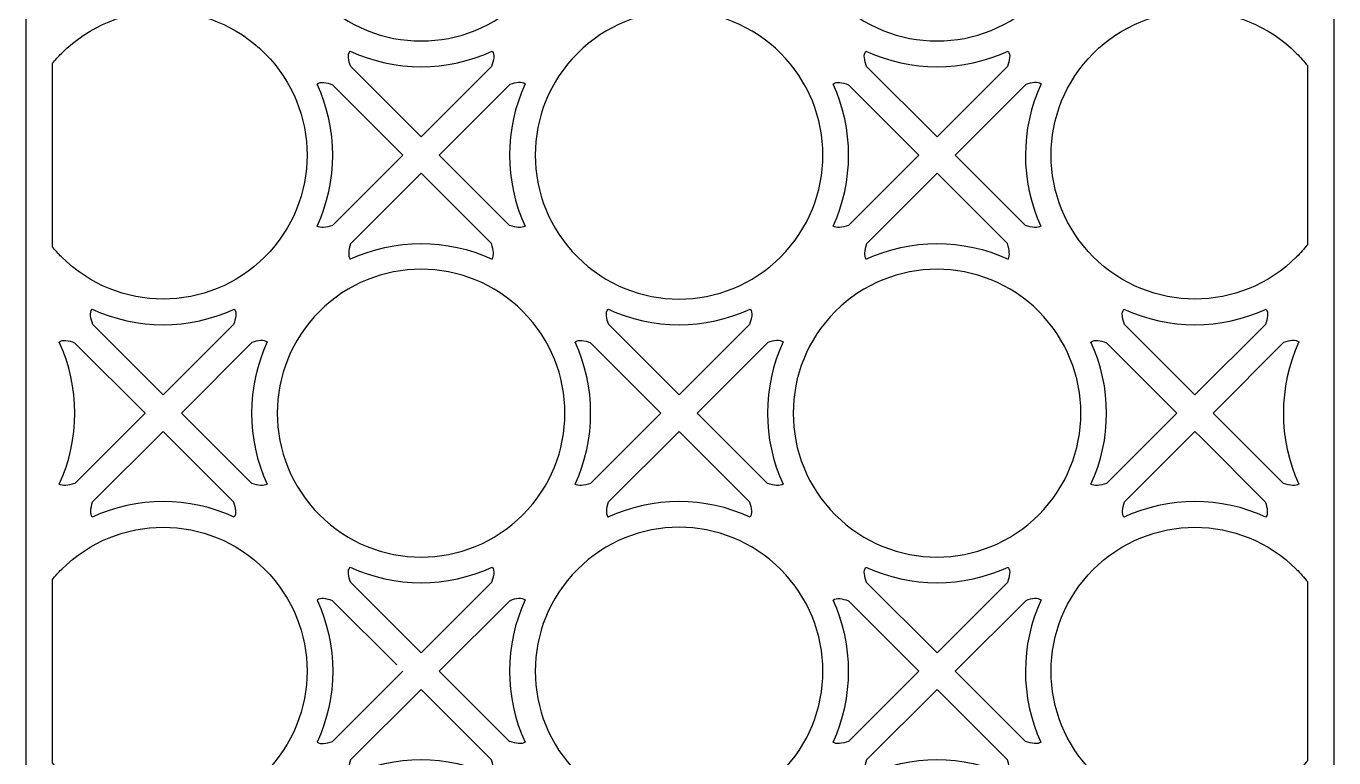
# Model space of a CAD drawing. Header units: centimetres. Extents: x -20 to -13.5, y -6.6 to 6.9.
# Drawn here: x -19.98 to -13.53, y -3.47 to 0.14 of the extents above; entities that cross this region are included whole.
import ezdxf

# ---------------------------------------------------------------- set-up
doc = ezdxf.new("R2010")
doc.units = ezdxf.units.CM
doc.header["$MEASUREMENT"] = 0
doc.layers.add('layer 1', color=7, linetype='Continuous')

msp = doc.modelspace()

# ---------------------------------------------------------------- linework, layer by layer
at = {"layer": 'layer 1', "color": 250, "lineweight": 30}
for points, knots in [([(-13.53018, -6.61448), (-13.53018, -6.61448), (-13.53018, -6.56891), (-13.53018, -6.56891), (-13.53018, -6.56891), (-13.53018, -6.56891), (-13.53018, -6.48463), (-13.53018, -6.48463), (-13.53018, -6.48463), (-13.53018, -6.48463), (-13.53018, 6.72682), (-13.53018, 6.72682), (-13.53018, 6.72682), (-13.53018, 6.72682), (-13.53018, 6.81765), (-13.53018, 6.81765), (-13.53018, 6.81765), (-13.53018, 6.81765), (-13.53018, 6.85667), (-13.53018, 6.85667), (-13.53018, 6.85667), (-13.53018, 6.85667), (-19.8533, 6.85667), (-19.8533, 6.85667), (-19.8533, 6.85667), (-19.8533, 6.85667), (-19.88625, 6.85667), (-19.88625, 6.85667), (-19.88625, 6.85667), (-19.88625, 6.85667), (-19.98315, 6.85667), (-19.98315, 6.85667), (-19.98315, 6.85667), (-19.98315, 6.85667), (-19.98315, -6.48463), (-19.98315, -6.48463), (-19.98315, -6.48463), (-19.98315, -6.48463), (-19.98315, -6.51149), (-19.98315, -6.51149), (-19.98315, -6.51149), (-19.98315, -6.51149), (-19.98315, -6.61448), (-19.98315, -6.61448), (-19.98315, -6.61448), (-19.98315, -6.61448), (-13.53018, -6.61448), (-13.53018, -6.61448)], [0, 0, 0, 0, 0.0769231, 0.0769231, 0.0769231, 0.0769231, 0.1538462, 0.1538462, 0.1538462, 0.1538462, 0.2307692, 0.2307692, 0.2307692, 0.2307692, 0.3076923, 0.3076923, 0.3076923, 0.3076923, 0.3846154, 0.3846154, 0.3846154, 0.3846154, 0.4615385, 0.4615385, 0.4615385, 0.4615385, 0.5384615, 0.5384615, 0.5384615, 0.5384615, 0.6153846, 0.6153846, 0.6153846, 0.6153846, 0.6923077, 0.6923077, 0.6923077, 0.6923077, 0.7692308, 0.7692308, 0.7692308, 0.7692308, 0.8461538, 0.8461538, 0.8461538, 0.8461538, 1, 1, 1, 1]), ([(-18.53594, 1.27706), (-18.2588, 1.5542), (-17.8093, 1.5542), (-17.53218, 1.27706), (-17.53218, 1.27706), (-17.25504, 0.99994), (-17.25504, 0.55044), (-17.53218, 0.27332), (-17.53218, 0.27332), (-17.8093, -0.00382), (-18.2588, -0.00382), (-18.53594, 0.27332), (-18.53594, 0.27332), (-18.81306, 0.55044), (-18.81306, 0.99994), (-18.53594, 1.27706)], [0, 0, 0, 0, 0.2, 0.2, 0.2, 0.2, 0.4, 0.4, 0.4, 0.4, 0.6, 0.6, 0.6, 0.6, 1, 1, 1, 1]), ([(-15.99025, 1.27706), (-15.71311, 1.5542), (-15.26361, 1.5542), (-14.98649, 1.27706), (-14.98649, 1.27706), (-14.70937, 0.99994), (-14.70937, 0.55044), (-14.98649, 0.27332), (-14.98649, 0.27332), (-15.26361, -0.00382), (-15.71311, -0.00382), (-15.99025, 0.27332), (-15.99025, 0.27332), (-16.26737, 0.55044), (-16.26737, 0.99994), (-15.99025, 1.27706)], [0, 0, 0, 0, 0.2, 0.2, 0.2, 0.2, 0.4, 0.4, 0.4, 0.4, 0.6, 0.6, 0.6, 0.6, 1, 1, 1, 1]), ([(-19.8533, -0.95063), (-19.83934, -0.96744), (-19.82452, -0.98377), (-19.80877, -0.99953), (-19.80877, -0.99953), (-19.53165, -1.27666), (-19.08215, -1.27666), (-18.80502, -0.99953), (-18.80502, -0.99953), (-18.52789, -0.7224), (-18.52789, -0.2729), (-18.80502, 0.00423), (-18.80502, 0.00423), (-19.08215, 0.28137), (-19.53165, 0.28137), (-19.80877, 0.00423), (-19.80877, 0.00423), (-19.82452, -0.01153), (-19.83934, -0.02787), (-19.8533, -0.04468), (-19.8533, -0.04468), (-19.8533, -0.04468), (-19.8533, -0.95063), (-19.8533, -0.95063)], [0, 0, 0, 0, 0.1428571, 0.1428571, 0.1428571, 0.1428571, 0.2857143, 0.2857143, 0.2857143, 0.2857143, 0.4285714, 0.4285714, 0.4285714, 0.4285714, 0.5714286, 0.5714286, 0.5714286, 0.5714286, 0.7142857, 0.7142857, 0.7142857, 0.7142857, 1, 1, 1, 1]), ([(-17.26308, 0.00423), (-16.98596, 0.28137), (-16.53646, 0.28137), (-16.25932, 0.00423), (-16.25932, 0.00423), (-15.9822, -0.2729), (-15.9822, -0.7224), (-16.25932, -0.99953), (-16.25932, -0.99953), (-16.53646, -1.27666), (-16.98596, -1.27666), (-17.26308, -0.99953), (-17.26308, -0.99953), (-17.54023, -0.7224), (-17.54023, -0.2729), (-17.26308, 0.00423)], [0, 0, 0, 0, 0.2, 0.2, 0.2, 0.2, 0.4, 0.4, 0.4, 0.4, 0.6, 0.6, 0.6, 0.6, 1, 1, 1, 1]), ([(-13.66003, -0.05585), (-13.67658, -0.03508), (-13.69442, -0.015), (-13.71365, 0.00423), (-13.71365, 0.00423), (-13.99078, 0.28137), (-14.44027, 0.28137), (-14.71742, 0.00423), (-14.71742, 0.00423), (-14.99453, -0.2729), (-14.99453, -0.7224), (-14.71742, -0.99953), (-14.71742, -0.99953), (-14.44027, -1.27666), (-13.99078, -1.27666), (-13.71365, -0.99953), (-13.71365, -0.99953), (-13.69442, -0.9803), (-13.67658, -0.96023), (-13.66003, -0.93946), (-13.66003, -0.93946), (-13.66003, -0.93946), (-13.66003, -0.05585), (-13.66003, -0.05585)], [0, 0, 0, 0, 0.1428571, 0.1428571, 0.1428571, 0.1428571, 0.2857143, 0.2857143, 0.2857143, 0.2857143, 0.4285714, 0.4285714, 0.4285714, 0.4285714, 0.5714286, 0.5714286, 0.5714286, 0.5714286, 0.7142857, 0.7142857, 0.7142857, 0.7142857, 1, 1, 1, 1]), ([(-18.03405, -0.40795), (-18.03405, -0.40795), (-17.68676, -0.06067), (-17.68676, -0.06067), (-17.68676, -0.06067), (-17.67618, -0.03058), (-17.66899, -0.00221), (-17.68346, 0.01538), (-17.68346, 0.01538), (-17.90532, -0.08694), (-18.16283, -0.08695), (-18.38469, 0.01537), (-18.38469, 0.01537), (-18.3991, -0.00221), (-18.39201, -0.03052), (-18.38145, -0.06056), (-18.38145, -0.06056), (-18.38145, -0.06056), (-18.03405, -0.40795), (-18.03405, -0.40795)], [0, 0, 0, 0, 0.1666667, 0.1666667, 0.1666667, 0.1666667, 0.3333333, 0.3333333, 0.3333333, 0.3333333, 0.5, 0.5, 0.5, 0.5, 0.6666667, 0.6666667, 0.6666667, 0.6666667, 1, 1, 1, 1]), ([(-15.48836, -0.40795), (-15.48836, -0.40795), (-15.14108, -0.06067), (-15.14108, -0.06067), (-15.14108, -0.06067), (-15.13049, -0.03058), (-15.12332, -0.00221), (-15.13778, 0.01538), (-15.13778, 0.01538), (-15.35964, -0.08694), (-15.61716, -0.08695), (-15.839, 0.01537), (-15.839, 0.01537), (-15.85342, -0.00221), (-15.84634, -0.03052), (-15.83576, -0.06057), (-15.83576, -0.06057), (-15.83576, -0.06057), (-15.48837, -0.40795), (-15.48837, -0.40795), (-15.48837, -0.40795), (-15.48837, -0.40795), (-15.48836, -0.40795), (-15.48836, -0.40795)], [0, 0, 0, 0, 0.1428571, 0.1428571, 0.1428571, 0.1428571, 0.2857143, 0.2857143, 0.2857143, 0.2857143, 0.4285714, 0.4285714, 0.4285714, 0.4285714, 0.5714286, 0.5714286, 0.5714286, 0.5714286, 0.7142857, 0.7142857, 0.7142857, 0.7142857, 1, 1, 1, 1]), ([(-18.47077, -0.84468), (-18.47077, -0.84468), (-18.12375, -0.49766), (-18.12375, -0.49766), (-18.12375, -0.49766), (-18.12375, -0.49766), (-18.47109, -0.15032), (-18.47109, -0.15032), (-18.47109, -0.15032), (-18.50119, -0.13973), (-18.52953, -0.13258), (-18.54712, -0.14707), (-18.54712, -0.14707), (-18.44484, -0.3689), (-18.44481, -0.62632), (-18.54709, -0.84817), (-18.54709, -0.84817), (-18.53084, -0.85889), (-18.50366, -0.85545), (-18.47077, -0.84468)], [0, 0, 0, 0, 0.1666667, 0.1666667, 0.1666667, 0.1666667, 0.3333333, 0.3333333, 0.3333333, 0.3333333, 0.5, 0.5, 0.5, 0.5, 0.6666667, 0.6666667, 0.6666667, 0.6666667, 1, 1, 1, 1]), ([(-17.59491, -0.14823), (-17.59491, -0.14823), (-17.94435, -0.49766), (-17.94435, -0.49766), (-17.94435, -0.49766), (-17.94435, -0.49766), (-17.59727, -0.84474), (-17.59727, -0.84474), (-17.59727, -0.84474), (-17.56445, -0.85545), (-17.53732, -0.85888), (-17.52109, -0.84821), (-17.52109, -0.84821), (-17.6235, -0.6261), (-17.62338, -0.36834), (-17.52074, -0.14634), (-17.52074, -0.14634), (-17.5378, -0.13163), (-17.56544, -0.13801), (-17.59491, -0.14823)], [0, 0, 0, 0, 0.1666667, 0.1666667, 0.1666667, 0.1666667, 0.3333333, 0.3333333, 0.3333333, 0.3333333, 0.5, 0.5, 0.5, 0.5, 0.6666667, 0.6666667, 0.6666667, 0.6666667, 1, 1, 1, 1]), ([(-15.92508, -0.84468), (-15.92508, -0.84468), (-15.57807, -0.49766), (-15.57807, -0.49766), (-15.57807, -0.49766), (-15.57807, -0.49766), (-15.60876, -0.46696), (-15.60876, -0.46696), (-15.60876, -0.46696), (-15.60876, -0.46696), (-15.92542, -0.15032), (-15.92542, -0.15032), (-15.92542, -0.15032), (-15.95551, -0.13973), (-15.98385, -0.13258), (-16.00144, -0.14707), (-16.00144, -0.14707), (-15.89915, -0.3689), (-15.89913, -0.62632), (-16.0014, -0.84817), (-16.0014, -0.84817), (-15.98517, -0.85889), (-15.95797, -0.85545), (-15.92508, -0.84468)], [0, 0, 0, 0, 0.1428571, 0.1428571, 0.1428571, 0.1428571, 0.2857143, 0.2857143, 0.2857143, 0.2857143, 0.4285714, 0.4285714, 0.4285714, 0.4285714, 0.5714286, 0.5714286, 0.5714286, 0.5714286, 0.7142857, 0.7142857, 0.7142857, 0.7142857, 1, 1, 1, 1]), ([(-15.04923, -0.14823), (-15.04923, -0.14823), (-15.39866, -0.49766), (-15.39866, -0.49766), (-15.39866, -0.49766), (-15.39866, -0.49766), (-15.05158, -0.84474), (-15.05158, -0.84474), (-15.05158, -0.84474), (-15.01877, -0.85545), (-14.99164, -0.85887), (-14.97541, -0.84821), (-14.97541, -0.84821), (-15.07782, -0.6261), (-15.07771, -0.36834), (-14.97506, -0.14634), (-14.97506, -0.14634), (-14.99213, -0.13163), (-15.01975, -0.13801), (-15.04923, -0.14823)], [0, 0, 0, 0, 0.1666667, 0.1666667, 0.1666667, 0.1666667, 0.3333333, 0.3333333, 0.3333333, 0.3333333, 0.5, 0.5, 0.5, 0.5, 0.6666667, 0.6666667, 0.6666667, 0.6666667, 1, 1, 1, 1]), ([(-17.68704, -0.93437), (-17.67628, -0.96725), (-17.67282, -0.99441), (-17.68355, -1.01065), (-17.68355, -1.01065), (-17.90562, -0.90825), (-18.16334, -0.90836), (-18.38535, -1.01098), (-18.38535, -1.01098), (-18.38535, -1.01098), (-18.38447, -1.01011), (-18.38447, -1.01011), (-18.38447, -1.01011), (-18.39546, -0.99433), (-18.39253, -0.96778), (-18.38223, -0.93555), (-18.38223, -0.93555), (-18.38223, -0.93555), (-18.03405, -0.58736), (-18.03405, -0.58736), (-18.03405, -0.58736), (-18.03405, -0.58736), (-17.68704, -0.93437), (-17.68704, -0.93437)], [0, 0, 0, 0, 0.1428571, 0.1428571, 0.1428571, 0.1428571, 0.2857143, 0.2857143, 0.2857143, 0.2857143, 0.4285714, 0.4285714, 0.4285714, 0.4285714, 0.5714286, 0.5714286, 0.5714286, 0.5714286, 0.7142857, 0.7142857, 0.7142857, 0.7142857, 1, 1, 1, 1]), ([(-15.14136, -0.93437), (-15.1306, -0.96725), (-15.12715, -0.99441), (-15.13786, -1.01065), (-15.13786, -1.01065), (-15.35995, -0.90825), (-15.61766, -0.90836), (-15.83967, -1.01098), (-15.83967, -1.01098), (-15.83967, -1.01098), (-15.83879, -1.01011), (-15.83879, -1.01011), (-15.83879, -1.01011), (-15.84978, -0.99433), (-15.84684, -0.96778), (-15.83656, -0.93555), (-15.83656, -0.93555), (-15.83656, -0.93555), (-15.48836, -0.58736), (-15.48836, -0.58736), (-15.48836, -0.58736), (-15.48836, -0.58736), (-15.14136, -0.93437), (-15.14136, -0.93437)], [0, 0, 0, 0, 0.1428571, 0.1428571, 0.1428571, 0.1428571, 0.2857143, 0.2857143, 0.2857143, 0.2857143, 0.4285714, 0.4285714, 0.4285714, 0.4285714, 0.5714286, 0.5714286, 0.5714286, 0.5714286, 0.7142857, 0.7142857, 0.7142857, 0.7142857, 1, 1, 1, 1]), ([(-18.53594, -1.26861), (-18.2588, -0.99148), (-17.8093, -0.99148), (-17.53218, -1.26861), (-17.53218, -1.26861), (-17.25504, -1.54575), (-17.25504, -1.99525), (-17.53218, -2.27237), (-17.53218, -2.27237), (-17.8093, -2.54951), (-18.2588, -2.54951), (-18.53594, -2.27237), (-18.53594, -2.27237), (-18.81306, -1.99525), (-18.81306, -1.54575), (-18.53594, -1.26861)], [0, 0, 0, 0, 0.2, 0.2, 0.2, 0.2, 0.4, 0.4, 0.4, 0.4, 0.6, 0.6, 0.6, 0.6, 1, 1, 1, 1]), ([(-15.99025, -1.26861), (-15.71311, -0.99148), (-15.26361, -0.99148), (-14.98649, -1.26861), (-14.98649, -1.26861), (-14.70937, -1.54575), (-14.70937, -1.99525), (-14.98649, -2.27237), (-14.98649, -2.27237), (-15.26361, -2.54951), (-15.71311, -2.54951), (-15.99025, -2.27237), (-15.99025, -2.27237), (-16.26737, -1.99525), (-16.26737, -1.54575), (-15.99025, -1.26861)], [0, 0, 0, 0, 0.2, 0.2, 0.2, 0.2, 0.4, 0.4, 0.4, 0.4, 0.6, 0.6, 0.6, 0.6, 1, 1, 1, 1]), ([(-19.30689, -1.68079), (-19.30689, -1.68079), (-18.95959, -1.3335), (-18.95959, -1.3335), (-18.95959, -1.3335), (-18.94901, -1.30343), (-18.94184, -1.27506), (-18.9563, -1.25746), (-18.9563, -1.25746), (-19.17816, -1.35978), (-19.43568, -1.35979), (-19.65754, -1.25747), (-19.65754, -1.25747), (-19.67194, -1.27506), (-19.66486, -1.30337), (-19.65428, -1.33341), (-19.65428, -1.33341), (-19.65428, -1.33341), (-19.30689, -1.68079), (-19.30689, -1.68079)], [0, 0, 0, 0, 0.1666667, 0.1666667, 0.1666667, 0.1666667, 0.3333333, 0.3333333, 0.3333333, 0.3333333, 0.5, 0.5, 0.5, 0.5, 0.6666667, 0.6666667, 0.6666667, 0.6666667, 1, 1, 1, 1]), ([(-16.76121, -1.68079), (-16.76121, -1.68079), (-16.41391, -1.33349), (-16.41391, -1.33349), (-16.41391, -1.33349), (-16.40333, -1.30341), (-16.39616, -1.27506), (-16.41062, -1.25746), (-16.41062, -1.25746), (-16.63249, -1.35978), (-16.89, -1.35979), (-17.11185, -1.25747), (-17.11185, -1.25747), (-17.12627, -1.27506), (-17.11917, -1.30337), (-17.1086, -1.33341), (-17.1086, -1.33341), (-17.1086, -1.33341), (-16.76121, -1.68079), (-16.76121, -1.68079)], [0, 0, 0, 0, 0.1666667, 0.1666667, 0.1666667, 0.1666667, 0.3333333, 0.3333333, 0.3333333, 0.3333333, 0.5, 0.5, 0.5, 0.5, 0.6666667, 0.6666667, 0.6666667, 0.6666667, 1, 1, 1, 1]), ([(-14.21552, -1.68079), (-14.21552, -1.68079), (-13.86822, -1.33349), (-13.86822, -1.33349), (-13.86822, -1.33349), (-13.85765, -1.30341), (-13.85047, -1.27506), (-13.86493, -1.25746), (-13.86493, -1.25746), (-14.0868, -1.35978), (-14.34431, -1.35979), (-14.56617, -1.25747), (-14.56617, -1.25747), (-14.58058, -1.27506), (-14.57349, -1.30337), (-14.56292, -1.3334), (-14.56292, -1.3334), (-14.56292, -1.3334), (-14.21552, -1.68079), (-14.21552, -1.68079)], [0, 0, 0, 0, 0.1666667, 0.1666667, 0.1666667, 0.1666667, 0.3333333, 0.3333333, 0.3333333, 0.3333333, 0.5, 0.5, 0.5, 0.5, 0.6666667, 0.6666667, 0.6666667, 0.6666667, 1, 1, 1, 1]), ([(-19.74362, -2.11753), (-19.74362, -2.11753), (-19.39659, -1.7705), (-19.39659, -1.7705), (-19.39659, -1.7705), (-19.39659, -1.7705), (-19.74394, -1.42316), (-19.74394, -1.42316), (-19.74394, -1.42316), (-19.77403, -1.41257), (-19.80237, -1.40544), (-19.81996, -1.4199), (-19.81996, -1.4199), (-19.71767, -1.64173), (-19.71765, -1.89917), (-19.81993, -2.12102), (-19.81993, -2.12102), (-19.80369, -2.13174), (-19.77649, -2.1283), (-19.74362, -2.11753)], [0, 0, 0, 0, 0.1666667, 0.1666667, 0.1666667, 0.1666667, 0.3333333, 0.3333333, 0.3333333, 0.3333333, 0.5, 0.5, 0.5, 0.5, 0.6666667, 0.6666667, 0.6666667, 0.6666667, 1, 1, 1, 1]), ([(-19.21718, -1.7705), (-19.21718, -1.7705), (-18.87012, -2.11757), (-18.87012, -2.11757), (-18.87012, -2.11757), (-18.83729, -2.1283), (-18.81016, -2.13172), (-18.79393, -2.12104), (-18.79393, -2.12104), (-18.89634, -1.89895), (-18.89623, -1.64118), (-18.79358, -1.41919), (-18.79358, -1.41919), (-18.81065, -1.40446), (-18.83827, -1.41087), (-18.86775, -1.42107), (-18.86775, -1.42107), (-18.86775, -1.42107), (-19.21718, -1.7705), (-19.21718, -1.7705)], [0, 0, 0, 0, 0.1666667, 0.1666667, 0.1666667, 0.1666667, 0.3333333, 0.3333333, 0.3333333, 0.3333333, 0.5, 0.5, 0.5, 0.5, 0.6666667, 0.6666667, 0.6666667, 0.6666667, 1, 1, 1, 1]), ([(-17.19794, -2.11753), (-17.19794, -2.11753), (-16.8509, -1.7705), (-16.8509, -1.7705), (-16.8509, -1.7705), (-16.8509, -1.7705), (-16.85091, -1.7705), (-16.85091, -1.7705), (-16.85091, -1.7705), (-16.85091, -1.7705), (-17.19826, -1.42316), (-17.19826, -1.42316), (-17.19826, -1.42316), (-17.22834, -1.41257), (-17.25669, -1.40544), (-17.27427, -1.4199), (-17.27427, -1.4199), (-17.17199, -1.64173), (-17.17196, -1.89917), (-17.27425, -2.12102), (-17.27425, -2.12102), (-17.25801, -2.13174), (-17.23081, -2.1283), (-17.19794, -2.11753)], [0, 0, 0, 0, 0.1428571, 0.1428571, 0.1428571, 0.1428571, 0.2857143, 0.2857143, 0.2857143, 0.2857143, 0.4285714, 0.4285714, 0.4285714, 0.4285714, 0.5714286, 0.5714286, 0.5714286, 0.5714286, 0.7142857, 0.7142857, 0.7142857, 0.7142857, 1, 1, 1, 1]), ([(-16.67151, -1.77051), (-16.67151, -1.77051), (-16.32445, -2.11755), (-16.32445, -2.11755), (-16.32445, -2.11755), (-16.29162, -2.1283), (-16.26448, -2.13172), (-16.24824, -2.12104), (-16.24824, -2.12104), (-16.35067, -1.89895), (-16.35054, -1.64118), (-16.2479, -1.41919), (-16.2479, -1.41919), (-16.26497, -1.40446), (-16.29259, -1.41087), (-16.32208, -1.42107), (-16.32208, -1.42107), (-16.32208, -1.42107), (-16.67151, -1.77051), (-16.67151, -1.77051)], [0, 0, 0, 0, 0.1666667, 0.1666667, 0.1666667, 0.1666667, 0.3333333, 0.3333333, 0.3333333, 0.3333333, 0.5, 0.5, 0.5, 0.5, 0.6666667, 0.6666667, 0.6666667, 0.6666667, 1, 1, 1, 1]), ([(-14.65225, -2.11753), (-14.65225, -2.11753), (-14.30523, -1.77051), (-14.30523, -1.77051), (-14.30523, -1.77051), (-14.30523, -1.77051), (-14.65257, -1.42316), (-14.65257, -1.42316), (-14.65257, -1.42316), (-14.68267, -1.41257), (-14.711, -1.40544), (-14.7286, -1.4199), (-14.7286, -1.4199), (-14.62631, -1.64173), (-14.62629, -1.89917), (-14.72856, -2.12102), (-14.72856, -2.12102), (-14.71231, -2.13174), (-14.68513, -2.1283), (-14.65225, -2.11753)], [0, 0, 0, 0, 0.1666667, 0.1666667, 0.1666667, 0.1666667, 0.3333333, 0.3333333, 0.3333333, 0.3333333, 0.5, 0.5, 0.5, 0.5, 0.6666667, 0.6666667, 0.6666667, 0.6666667, 1, 1, 1, 1]), ([(-13.77639, -1.42107), (-13.77639, -1.42107), (-14.12582, -1.7705), (-14.12582, -1.7705), (-14.12582, -1.7705), (-14.12582, -1.7705), (-14.12582, -1.77051), (-14.12582, -1.77051), (-14.12582, -1.77051), (-14.12582, -1.77051), (-13.77877, -2.11755), (-13.77877, -2.11755), (-13.77877, -2.11755), (-13.74594, -2.1283), (-13.71879, -2.13172), (-13.70257, -2.12104), (-13.70257, -2.12104), (-13.80499, -1.89895), (-13.80485, -1.64118), (-13.70221, -1.41919), (-13.70221, -1.41919), (-13.71928, -1.40446), (-13.74691, -1.41087), (-13.77639, -1.42107)], [0, 0, 0, 0, 0.1428571, 0.1428571, 0.1428571, 0.1428571, 0.2857143, 0.2857143, 0.2857143, 0.2857143, 0.4285714, 0.4285714, 0.4285714, 0.4285714, 0.5714286, 0.5714286, 0.5714286, 0.5714286, 0.7142857, 0.7142857, 0.7142857, 0.7142857, 1, 1, 1, 1]), ([(-19.30689, -1.8602), (-19.30689, -1.8602), (-19.65508, -2.2084), (-19.65508, -2.2084), (-19.65508, -2.2084), (-19.66536, -2.24063), (-19.6683, -2.26717), (-19.65732, -2.28294), (-19.65732, -2.28294), (-19.65732, -2.28294), (-19.6582, -2.28383), (-19.6582, -2.28383), (-19.6582, -2.28383), (-19.43618, -2.18122), (-19.17847, -2.1811), (-18.95638, -2.28349), (-18.95638, -2.28349), (-18.94567, -2.26725), (-18.94913, -2.24008), (-18.95988, -2.20722), (-18.95988, -2.20722), (-18.95988, -2.20722), (-19.30689, -1.8602), (-19.30689, -1.8602)], [0, 0, 0, 0, 0.1428571, 0.1428571, 0.1428571, 0.1428571, 0.2857143, 0.2857143, 0.2857143, 0.2857143, 0.4285714, 0.4285714, 0.4285714, 0.4285714, 0.5714286, 0.5714286, 0.5714286, 0.5714286, 0.7142857, 0.7142857, 0.7142857, 0.7142857, 1, 1, 1, 1]), ([(-16.76121, -1.8602), (-16.76121, -1.8602), (-17.1094, -2.2084), (-17.1094, -2.2084), (-17.1094, -2.2084), (-17.11968, -2.24063), (-17.12261, -2.26717), (-17.11163, -2.28294), (-17.11163, -2.28294), (-17.11163, -2.28294), (-17.11251, -2.28383), (-17.11251, -2.28383), (-17.11251, -2.28383), (-16.8905, -2.18122), (-16.63279, -2.1811), (-16.4107, -2.28349), (-16.4107, -2.28349), (-16.39999, -2.26725), (-16.40344, -2.24008), (-16.4142, -2.20722), (-16.4142, -2.20722), (-16.4142, -2.20722), (-16.76121, -1.8602), (-16.76121, -1.8602)], [0, 0, 0, 0, 0.1428571, 0.1428571, 0.1428571, 0.1428571, 0.2857143, 0.2857143, 0.2857143, 0.2857143, 0.4285714, 0.4285714, 0.4285714, 0.4285714, 0.5714286, 0.5714286, 0.5714286, 0.5714286, 0.7142857, 0.7142857, 0.7142857, 0.7142857, 1, 1, 1, 1]), ([(-14.21552, -1.8602), (-14.21552, -1.8602), (-14.56371, -2.2084), (-14.56371, -2.2084), (-14.56371, -2.2084), (-14.57401, -2.24063), (-14.57694, -2.26717), (-14.56595, -2.28294), (-14.56595, -2.28294), (-14.56595, -2.28294), (-14.56682, -2.28383), (-14.56682, -2.28383), (-14.56682, -2.28383), (-14.34482, -2.18122), (-14.0871, -2.1811), (-13.86501, -2.28349), (-13.86501, -2.28349), (-13.8543, -2.26725), (-13.85776, -2.24008), (-13.86852, -2.20722), (-13.86852, -2.20722), (-13.86852, -2.20722), (-14.18488, -1.89085), (-14.18488, -1.89085), (-14.18488, -1.89085), (-14.18488, -1.89085), (-14.21552, -1.8602), (-14.21552, -1.8602)], [0, 0, 0, 0, 0.125, 0.125, 0.125, 0.125, 0.25, 0.25, 0.25, 0.25, 0.375, 0.375, 0.375, 0.375, 0.5, 0.5, 0.5, 0.5, 0.625, 0.625, 0.625, 0.625, 0.75, 0.75, 0.75, 0.75, 1, 1, 1, 1]), ([(-19.8533, -3.49631), (-19.83934, -3.51312), (-19.82452, -3.52945), (-19.80877, -3.54521), (-19.80877, -3.54521), (-19.53165, -3.82235), (-19.08215, -3.82235), (-18.80502, -3.54521), (-18.80502, -3.54521), (-18.52789, -3.26808), (-18.52789, -2.81858), (-18.80502, -2.54146), (-18.80502, -2.54146), (-19.08215, -2.26432), (-19.53165, -2.26432), (-19.80877, -2.54146), (-19.80877, -2.54146), (-19.82452, -2.55721), (-19.83934, -2.57355), (-19.8533, -2.59036), (-19.8533, -2.59036), (-19.8533, -2.59036), (-19.8533, -3.49631), (-19.8533, -3.49631)], [0, 0, 0, 0, 0.1428571, 0.1428571, 0.1428571, 0.1428571, 0.2857143, 0.2857143, 0.2857143, 0.2857143, 0.4285714, 0.4285714, 0.4285714, 0.4285714, 0.5714286, 0.5714286, 0.5714286, 0.5714286, 0.7142857, 0.7142857, 0.7142857, 0.7142857, 1, 1, 1, 1]), ([(-17.26308, -2.54146), (-16.98596, -2.26432), (-16.53646, -2.26432), (-16.25932, -2.54146), (-16.25932, -2.54146), (-15.9822, -2.81858), (-15.9822, -3.26808), (-16.25932, -3.54521), (-16.25932, -3.54521), (-16.53646, -3.82235), (-16.98596, -3.82235), (-17.26308, -3.54521), (-17.26308, -3.54521), (-17.54023, -3.26808), (-17.54023, -2.81858), (-17.26308, -2.54146)], [0, 0, 0, 0, 0.2, 0.2, 0.2, 0.2, 0.4, 0.4, 0.4, 0.4, 0.6, 0.6, 0.6, 0.6, 1, 1, 1, 1]), ([(-13.66003, -2.60153), (-13.67658, -2.58076), (-13.69442, -2.56068), (-13.71365, -2.54146), (-13.71365, -2.54146), (-13.99078, -2.26432), (-14.44027, -2.26432), (-14.71742, -2.54146), (-14.71742, -2.54146), (-14.99453, -2.81858), (-14.99453, -3.26808), (-14.71742, -3.54521), (-14.71742, -3.54521), (-14.44027, -3.82235), (-13.99078, -3.82235), (-13.71365, -3.54521), (-13.71365, -3.54521), (-13.69442, -3.52599), (-13.67658, -3.50591), (-13.66003, -3.48514), (-13.66003, -3.48514), (-13.66003, -3.48514), (-13.66003, -2.60153), (-13.66003, -2.60153)], [0, 0, 0, 0, 0.1428571, 0.1428571, 0.1428571, 0.1428571, 0.2857143, 0.2857143, 0.2857143, 0.2857143, 0.4285714, 0.4285714, 0.4285714, 0.4285714, 0.5714286, 0.5714286, 0.5714286, 0.5714286, 0.7142857, 0.7142857, 0.7142857, 0.7142857, 1, 1, 1, 1]), ([(-18.03405, -2.95364), (-18.03405, -2.95364), (-17.68676, -2.60636), (-17.68676, -2.60636), (-17.68676, -2.60636), (-17.67618, -2.57627), (-17.66899, -2.54789), (-17.68346, -2.5303), (-17.68346, -2.5303), (-17.90532, -2.63263), (-18.16283, -2.63264), (-18.38469, -2.53032), (-18.38469, -2.53032), (-18.3991, -2.54789), (-18.39201, -2.57622), (-18.38145, -2.60624), (-18.38145, -2.60624), (-18.38145, -2.60624), (-18.03405, -2.95364), (-18.03405, -2.95364)], [0, 0, 0, 0, 0.1666667, 0.1666667, 0.1666667, 0.1666667, 0.3333333, 0.3333333, 0.3333333, 0.3333333, 0.5, 0.5, 0.5, 0.5, 0.6666667, 0.6666667, 0.6666667, 0.6666667, 1, 1, 1, 1]), ([(-15.48836, -2.95364), (-15.48836, -2.95364), (-15.14108, -2.60636), (-15.14108, -2.60636), (-15.14108, -2.60636), (-15.13049, -2.57627), (-15.12332, -2.54789), (-15.13778, -2.5303), (-15.13778, -2.5303), (-15.35964, -2.63263), (-15.61716, -2.63264), (-15.839, -2.53032), (-15.839, -2.53032), (-15.85342, -2.54789), (-15.84634, -2.57623), (-15.83575, -2.60626), (-15.83575, -2.60626), (-15.83575, -2.60626), (-15.48837, -2.95364), (-15.48837, -2.95364), (-15.48837, -2.95364), (-15.48837, -2.95364), (-15.48836, -2.95364), (-15.48836, -2.95364)], [0, 0, 0, 0, 0.1428571, 0.1428571, 0.1428571, 0.1428571, 0.2857143, 0.2857143, 0.2857143, 0.2857143, 0.4285714, 0.4285714, 0.4285714, 0.4285714, 0.5714286, 0.5714286, 0.5714286, 0.5714286, 0.7142857, 0.7142857, 0.7142857, 0.7142857, 1, 1, 1, 1]), ([(-18.15445, -3.01265), (-18.15445, -3.01265), (-18.4711, -2.696), (-18.4711, -2.696), (-18.4711, -2.696), (-18.5012, -2.68542), (-18.52953, -2.67827), (-18.54712, -2.69273), (-18.54712, -2.69273), (-18.44484, -2.91458), (-18.44481, -3.17201), (-18.54709, -3.39386), (-18.54709, -3.39386), (-18.53084, -3.40458), (-18.50366, -3.40115), (-18.47077, -3.39036), (-18.47077, -3.39036), (-18.47077, -3.39036), (-18.12375, -3.04334), (-18.12375, -3.04334)], [0, 0, 0, 0, 0.1666667, 0.1666667, 0.1666667, 0.1666667, 0.3333333, 0.3333333, 0.3333333, 0.3333333, 0.5, 0.5, 0.5, 0.5, 0.6666667, 0.6666667, 0.6666667, 0.6666667, 1, 1, 1, 1]), ([(-17.5949, -2.6939), (-17.5949, -2.6939), (-17.94435, -3.04334), (-17.94435, -3.04334), (-17.94435, -3.04334), (-17.94435, -3.04334), (-17.59727, -3.39042), (-17.59727, -3.39042), (-17.59727, -3.39042), (-17.56445, -3.40115), (-17.53732, -3.40457), (-17.52109, -3.39388), (-17.52109, -3.39388), (-17.6235, -3.17178), (-17.62338, -2.91403), (-17.52074, -2.69202), (-17.52074, -2.69202), (-17.5378, -2.67731), (-17.56542, -2.6837), (-17.5949, -2.6939)], [0, 0, 0, 0, 0.1666667, 0.1666667, 0.1666667, 0.1666667, 0.3333333, 0.3333333, 0.3333333, 0.3333333, 0.5, 0.5, 0.5, 0.5, 0.6666667, 0.6666667, 0.6666667, 0.6666667, 1, 1, 1, 1]), ([(-15.92508, -3.39036), (-15.92508, -3.39036), (-15.57807, -3.04334), (-15.57807, -3.04334), (-15.57807, -3.04334), (-15.57807, -3.04334), (-15.92542, -2.696), (-15.92542, -2.696), (-15.92542, -2.696), (-15.95551, -2.68542), (-15.98385, -2.67827), (-16.00144, -2.69273), (-16.00144, -2.69273), (-15.89915, -2.91458), (-15.89913, -3.17201), (-16.0014, -3.39386), (-16.0014, -3.39386), (-15.98517, -3.40458), (-15.95797, -3.40115), (-15.92508, -3.39036)], [0, 0, 0, 0, 0.1666667, 0.1666667, 0.1666667, 0.1666667, 0.3333333, 0.3333333, 0.3333333, 0.3333333, 0.5, 0.5, 0.5, 0.5, 0.6666667, 0.6666667, 0.6666667, 0.6666667, 1, 1, 1, 1]), ([(-15.04922, -2.6939), (-15.04922, -2.6939), (-15.39866, -3.04334), (-15.39866, -3.04334), (-15.39866, -3.04334), (-15.39866, -3.04334), (-15.05158, -3.39042), (-15.05158, -3.39042), (-15.05158, -3.39042), (-15.01877, -3.40115), (-14.99164, -3.40456), (-14.97541, -3.39388), (-14.97541, -3.39388), (-15.07782, -3.17178), (-15.07771, -2.91403), (-14.97506, -2.69202), (-14.97506, -2.69202), (-14.99213, -2.67731), (-15.01974, -2.6837), (-15.04922, -2.6939)], [0, 0, 0, 0, 0.1666667, 0.1666667, 0.1666667, 0.1666667, 0.3333333, 0.3333333, 0.3333333, 0.3333333, 0.5, 0.5, 0.5, 0.5, 0.6666667, 0.6666667, 0.6666667, 0.6666667, 1, 1, 1, 1]), ([(-17.68704, -3.48005), (-17.67628, -3.51292), (-17.67282, -3.54009), (-17.68355, -3.55634), (-17.68355, -3.55634), (-17.90562, -3.45394), (-18.16334, -3.45405), (-18.38535, -3.55667), (-18.38535, -3.55667), (-18.38535, -3.55667), (-18.38447, -3.55579), (-18.38447, -3.55579), (-18.38447, -3.55579), (-18.39546, -3.54001), (-18.39253, -3.51347), (-18.38223, -3.48122), (-18.38223, -3.48122), (-18.38223, -3.48122), (-18.03405, -3.13305), (-18.03405, -3.13305), (-18.03405, -3.13305), (-18.03405, -3.13305), (-17.68704, -3.48005), (-17.68704, -3.48005)], [0, 0, 0, 0, 0.1428571, 0.1428571, 0.1428571, 0.1428571, 0.2857143, 0.2857143, 0.2857143, 0.2857143, 0.4285714, 0.4285714, 0.4285714, 0.4285714, 0.5714286, 0.5714286, 0.5714286, 0.5714286, 0.7142857, 0.7142857, 0.7142857, 0.7142857, 1, 1, 1, 1]), ([(-15.14136, -3.48005), (-15.1306, -3.51292), (-15.12715, -3.54009), (-15.13786, -3.55634), (-15.13786, -3.55634), (-15.35995, -3.45394), (-15.61766, -3.45405), (-15.83967, -3.55667), (-15.83967, -3.55667), (-15.83967, -3.55667), (-15.83879, -3.55579), (-15.83879, -3.55579), (-15.83879, -3.55579), (-15.84978, -3.54001), (-15.84684, -3.51347), (-15.83656, -3.48122), (-15.83656, -3.48122), (-15.83656, -3.48122), (-15.48836, -3.13305), (-15.48836, -3.13305), (-15.48836, -3.13305), (-15.48836, -3.13305), (-15.14136, -3.48005), (-15.14136, -3.48005)], [0, 0, 0, 0, 0.1428571, 0.1428571, 0.1428571, 0.1428571, 0.2857143, 0.2857143, 0.2857143, 0.2857143, 0.4285714, 0.4285714, 0.4285714, 0.4285714, 0.5714286, 0.5714286, 0.5714286, 0.5714286, 0.7142857, 0.7142857, 0.7142857, 0.7142857, 1, 1, 1, 1])]:
    msp.add_open_spline(points, degree=3, knots=knots, dxfattribs=at)

doc.saveas('drawing.dxf')
